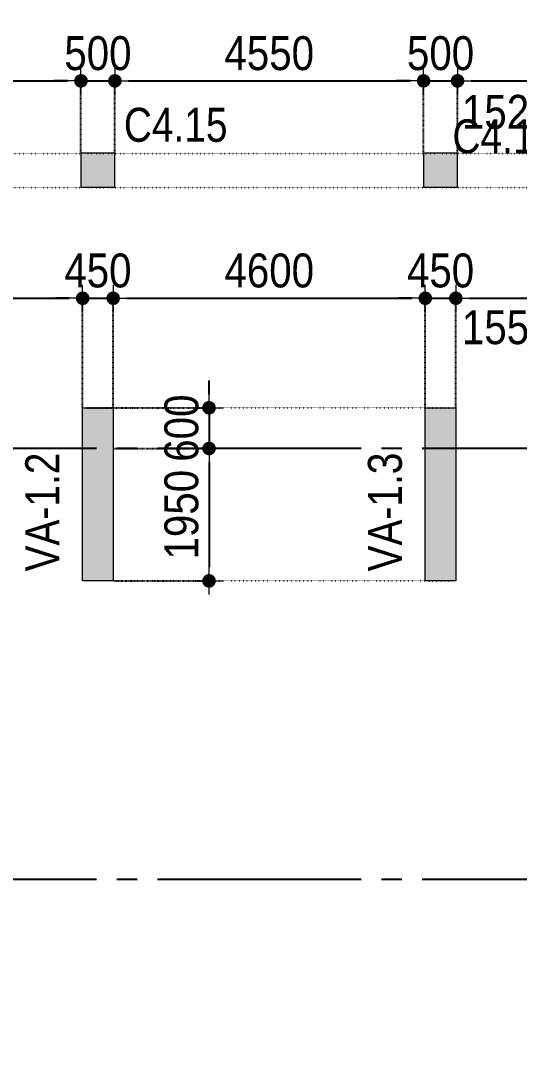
# Model space of a CAD drawing. Header units: millimetres. Extents: x -3973692 to -2843767, y 592734 to 838475.
# Drawn here: x -3944209 to -3936859, y 753305 to 768535 of the extents above; entities that cross this region are included whole.
import ezdxf
from ezdxf.enums import TextEntityAlignment as Align

# ---------------------------------------------------------------- set-up
doc = ezdxf.new("R2010")
doc.units = ezdxf.units.MM
doc.header["$MEASUREMENT"] = 0
doc.header["$PDMODE"] = 3
doc.header["$PDSIZE"] = -20
for name, pattern in [('CHG_XX_Luoi truc$0$MB_Luoi truc$0$Center101', [13, 10, -1, 1, -1]), ('DIVIDE2', [15.875, 6.35, -3.175, 0, -3.175, 0, -3.175]), ('DOT2', [0.125, 0, -0.125]), ('HIDDEN5', [2.8375, 1.25, -1.5875])]:
    doc.linetypes.add(name, pattern=pattern)
doc.layers.get('0').update_dxf_attribs({"lineweight": 9})
doc.layers.get('Defpoints').update_dxf_attribs({"color": 10, "lineweight": 0})
for name, color, linetype, lineweight in [("'S_General_Dim_1", 1, 'Continuous', 18), ("'S_General_Divide_3 Intermediate", 3, 'DIVIDE2', 40), ('CHG_XX_Cot_Ham 2$0$NS-Pier-H2', 150, 'Continuous', 13), ('CHG_XX_Cot_Ham 2$0$NS-Pier-H2 @ 1', 150, 'Continuous', 13), ('CHG_XX_Cot_Ham 2$0$NS-Pier-H2 @ 150 VP1', 150, 'Continuous', 13), ('CHG_XX_Cot_Ham 2$0$NS-Pier-H2 @ 150 VP2', 150, 'Continuous', 13), ('CHG_XX_Cot_Ham 2$0$NS-Pier-H2 @ 150 VP3', 150, 'Continuous', 13), ('CHG_XX_Cot_Ham 2$0$NS-Pier-H2 @ 150 VP4', 150, 'Continuous', 13), ('CHG_XX_Cot_Ham 2$0$NS-Pier-H2 @ 150 VP5', 150, 'Continuous', 13), ('CHG_XX_Cot_Ham 2$0$NS-Pier-H2 @ 150 VP6', 150, 'Continuous', 13), ('CHG_XX_Cot_Ham 2$0$NS-Pier-H2 @ 150 VP7', 150, 'Continuous', 13), ('CHG_XX_Cot_Ham 2$0$NS-Pier-H2 @ 150 VP8', 150, 'Continuous', 13), ('CHG_XX_Cot_Ham 2$0$NS-Pier-H2 @ 150 VP9', 150, 'Continuous', 13), ('CHG_XX_Cot_Ham 2$0$NS-Pier-H2 @ 150 VPModel', 150, 'Continuous', 13), ('TEXT', 7, 'Continuous', 15)]:
    doc.layers.add(name, color=color, linetype=linetype, lineweight=lineweight)
for name, color, linetype, lineweight, plot in [('CHG_XX_Cot_Ham 2$0$NS-Column-H2', 90, 'Continuous', 13, False), ('CHG_XX_Cot_Ham 2$0$NS-Column-H2 @ 1', 90, 'Continuous', 13, False), ('CHG_XX_Cot_Ham 2$0$NS-Column-H2 @ 150 VP1', 90, 'Continuous', 13, False), ('CHG_XX_Cot_Ham 2$0$NS-Column-H2 @ 150 VP2', 90, 'Continuous', 13, False), ('CHG_XX_Cot_Ham 2$0$NS-Column-H2 @ 150 VP3', 90, 'Continuous', 13, False), ('CHG_XX_Cot_Ham 2$0$NS-Column-H2 @ 150 VP4', 90, 'Continuous', 13, False), ('CHG_XX_Cot_Ham 2$0$NS-Column-H2 @ 150 VP5', 90, 'Continuous', 13, False), ('CHG_XX_Cot_Ham 2$0$NS-Column-H2 @ 150 VP6', 90, 'Continuous', 13, False), ('CHG_XX_Cot_Ham 2$0$NS-Column-H2 @ 150 VP7', 90, 'Continuous', 13, False), ('CHG_XX_Cot_Ham 2$0$NS-Column-H2 @ 150 VP8', 90, 'Continuous', 13, False), ('CHG_XX_Cot_Ham 2$0$NS-Column-H2 @ 150 VP9', 90, 'Continuous', 13, False), ('CHG_XX_Cot_Ham 2$0$NS-Column-H2 @ 150 VPModel', 90, 'Continuous', 13, False)]:
    doc.layers.add(name, color=color, linetype=linetype, lineweight=lineweight, plot=plot)
for name, color, linetype in [('CHG_XX_Luoi truc$0$Grid', 34, 'Continuous'), ('CHG_XX_Luoi truc$0$Grid Line', 251, 'CHG_XX_Luoi truc$0$MB_Luoi truc$0$Center101'), ('dim', 1, 'Continuous')]:
    doc.layers.add(name, color=color, linetype=linetype)
doc.styles.add('arial', font='arial.ttf', dxfattribs={"width": 0.85})
doc.styles.add('CHG_XX_Luoi truc$0$MB_Luoi truc$0$Grid A-F$0$VNI-HelveCB', font='')
doc.styles.add('TTP-HelCon', font='')
doc.styles.get('CHG_XX_Luoi truc$0$MB_Luoi truc$0$Grid A-F$0$VNI-HelveCB').set_extended_font_data('VNI-Helve-Condense', bold=True)
doc.styles.get('TTP-HelCon').set_extended_font_data('VNI-Helve-Condense')
doc.dimstyles.new('200', dxfattribs={"dimscale": 200, "dimtxt": 2.5, "dimasz": 1, "dimexe": 0, "dimexo": 0, "dimgap": 0.75, "dimtad": 1, "dimdec": 0, "dimrnd": 10, "dimzin": 9, "dimdsep": 46, "dimtxsty": 'arial', "dimblk1": 'DIMDOT', "dimblk2": 'DIMDOT', "dimsah": 1, "dimcen": 2, "dimdle": 3, "dimclre": 8, "dimclrt": 2, "dimadec": 0, "dimazin": 0, "dimtfac": 1, "dimtdec": 0, "dimtix": 1, "dimtmove": 2, "dimatfit": 3, "dimldrblk": 'DIMPIJL', "dimfxl": 1, "dimtvp": 1.8, "dimtolj": 1, "dimtzin": 0, "dimarcsym": 0})

# ---------------------------------------------------------------- blocks, each defined once
blk = doc.blocks.new('*U3253')
at = {"layer": 'CHG_XX_Cot_Ham 2$0$NS-Pier-H2 @ 1'}
h = blk.add_hatch(color=256, dxfattribs=at)
h.dxf.hatch_style = 1
h.paths.add_polyline_path([(450, 0), (0, 0), (0, -2550), (450, -2550)])
at = {"layer": 'CHG_XX_Cot_Ham 2$0$NS-Pier-H2 @ 150 VP1'}
h = blk.add_hatch(color=256, dxfattribs=at)
h.dxf.hatch_style = 1
h.paths.add_polyline_path([(450, 0), (0, 0), (0, -2550), (450, -2550)])
at = {"layer": 'CHG_XX_Cot_Ham 2$0$NS-Pier-H2 @ 150 VP2'}
h = blk.add_hatch(color=256, dxfattribs=at)
h.dxf.hatch_style = 1
h.paths.add_polyline_path([(450, 0), (0, 0), (0, -2550), (450, -2550)])
at = {"layer": 'CHG_XX_Cot_Ham 2$0$NS-Pier-H2 @ 150 VP3'}
h = blk.add_hatch(color=256, dxfattribs=at)
h.dxf.hatch_style = 1
h.paths.add_polyline_path([(450, 0), (0, 0), (0, -2550), (450, -2550)])
at = {"layer": 'CHG_XX_Cot_Ham 2$0$NS-Pier-H2 @ 150 VP4'}
h = blk.add_hatch(color=256, dxfattribs=at)
h.dxf.hatch_style = 1
h.paths.add_polyline_path([(450, 0), (0, 0), (0, -2550), (450, -2550)])
at = {"layer": 'CHG_XX_Cot_Ham 2$0$NS-Pier-H2 @ 150 VP5'}
h = blk.add_hatch(color=256, dxfattribs=at)
h.dxf.hatch_style = 1
h.paths.add_polyline_path([(450, 0), (0, 0), (0, -2550), (450, -2550)])
at = {"layer": 'CHG_XX_Cot_Ham 2$0$NS-Pier-H2 @ 150 VP6'}
h = blk.add_hatch(color=256, dxfattribs=at)
h.dxf.hatch_style = 1
h.paths.add_polyline_path([(450, 0), (0, 0), (0, -2550), (450, -2550)])
at = {"layer": 'CHG_XX_Cot_Ham 2$0$NS-Pier-H2 @ 150 VP7'}
h = blk.add_hatch(color=256, dxfattribs=at)
h.dxf.hatch_style = 1
h.paths.add_polyline_path([(450, 0), (0, 0), (0, -2550), (450, -2550)])
at = {"layer": 'CHG_XX_Cot_Ham 2$0$NS-Pier-H2 @ 150 VP8'}
h = blk.add_hatch(color=256, dxfattribs=at)
h.dxf.hatch_style = 1
h.paths.add_polyline_path([(450, 0), (0, 0), (0, -2550), (450, -2550)])
at = {"layer": 'CHG_XX_Cot_Ham 2$0$NS-Pier-H2 @ 150 VP9'}
h = blk.add_hatch(color=256, dxfattribs=at)
h.dxf.hatch_style = 1
h.paths.add_polyline_path([(450, 0), (0, 0), (0, -2550), (450, -2550)])
at = {"layer": 'CHG_XX_Cot_Ham 2$0$NS-Pier-H2 @ 150 VPModel'}
h = blk.add_hatch(color=256, dxfattribs=at)
h.dxf.hatch_style = 1
h.paths.add_polyline_path([(450, 0), (0, 0), (0, -2550), (450, -2550)])
blk = doc.blocks.new('CHG_XX_Cot_Ham 2$0$Block A_C450x2250')
at = {"layer": 'CHG_XX_Cot_Ham 2$0$NS-Pier-H2'}
blk.add_lwpolyline([(450, -2550), (0, -2550), (0, 0), (450, 0)], close=True, dxfattribs=at)
blk.add_blockref('*U3253', (0, 0), dxfattribs=at)
blk = doc.blocks.new('*U3255')
at = {"layer": 'CHG_XX_Cot_Ham 2$0$NS-Column-H2 @ 1'}
h = blk.add_hatch(color=256, dxfattribs=at)
h.dxf.hatch_style = 1
h.paths.add_polyline_path([(-250, -250), (-250, 250), (250, 250), (250, -250)])
at = {"layer": 'CHG_XX_Cot_Ham 2$0$NS-Column-H2 @ 150 VP1'}
h = blk.add_hatch(color=256, dxfattribs=at)
h.dxf.hatch_style = 1
h.paths.add_polyline_path([(-250, -250), (-250, 250), (250, 250), (250, -250)])
at = {"layer": 'CHG_XX_Cot_Ham 2$0$NS-Column-H2 @ 150 VP2'}
h = blk.add_hatch(color=256, dxfattribs=at)
h.dxf.hatch_style = 1
h.paths.add_polyline_path([(-250, -250), (-250, 250), (250, 250), (250, -250)])
at = {"layer": 'CHG_XX_Cot_Ham 2$0$NS-Column-H2 @ 150 VP3'}
h = blk.add_hatch(color=256, dxfattribs=at)
h.dxf.hatch_style = 1
h.paths.add_polyline_path([(-250, -250), (-250, 250), (250, 250), (250, -250)])
at = {"layer": 'CHG_XX_Cot_Ham 2$0$NS-Column-H2 @ 150 VP4'}
h = blk.add_hatch(color=256, dxfattribs=at)
h.dxf.hatch_style = 1
h.paths.add_polyline_path([(-250, -250), (-250, 250), (250, 250), (250, -250)])
at = {"layer": 'CHG_XX_Cot_Ham 2$0$NS-Column-H2 @ 150 VP5'}
h = blk.add_hatch(color=256, dxfattribs=at)
h.dxf.hatch_style = 1
h.paths.add_polyline_path([(-250, -250), (-250, 250), (250, 250), (250, -250)])
at = {"layer": 'CHG_XX_Cot_Ham 2$0$NS-Column-H2 @ 150 VP6'}
h = blk.add_hatch(color=256, dxfattribs=at)
h.dxf.hatch_style = 1
h.paths.add_polyline_path([(-250, -250), (-250, 250), (250, 250), (250, -250)])
at = {"layer": 'CHG_XX_Cot_Ham 2$0$NS-Column-H2 @ 150 VP7'}
h = blk.add_hatch(color=256, dxfattribs=at)
h.dxf.hatch_style = 1
h.paths.add_polyline_path([(-250, -250), (-250, 250), (250, 250), (250, -250)])
at = {"layer": 'CHG_XX_Cot_Ham 2$0$NS-Column-H2 @ 150 VP8'}
h = blk.add_hatch(color=256, dxfattribs=at)
h.dxf.hatch_style = 1
h.paths.add_polyline_path([(-250, -250), (-250, 250), (250, 250), (250, -250)])
at = {"layer": 'CHG_XX_Cot_Ham 2$0$NS-Column-H2 @ 150 VP9'}
h = blk.add_hatch(color=256, dxfattribs=at)
h.dxf.hatch_style = 1
h.paths.add_polyline_path([(-250, -250), (-250, 250), (250, 250), (250, -250)])
at = {"layer": 'CHG_XX_Cot_Ham 2$0$NS-Column-H2 @ 150 VPModel'}
h = blk.add_hatch(color=256, dxfattribs=at)
h.dxf.hatch_style = 1
h.paths.add_polyline_path([(-250, -250), (-250, 250), (250, 250), (250, -250)])
blk = doc.blocks.new('CHG_XX_Cot_Ham 2$0$500x500')
at = {"layer": 'CHG_XX_Cot_Ham 2$0$NS-Column-H2'}
blk.add_lwpolyline([(250, -250), (250, 250), (-250, 250), (-250, -250)], close=True, dxfattribs=at)
blk.add_blockref('*U3255', (0, 0), dxfattribs=at)
blk = doc.blocks.new('*U2843')
at = {"layer": 'CHG_XX_Luoi truc$0$Grid Line'}
blk.add_line((0, 0), (0, 438), dxfattribs=at)
at = {"layer": 'CHG_XX_Luoi truc$0$Grid', "lineweight": -2, "style": 'CHG_XX_Luoi truc$0$MB_Luoi truc$0$Grid A-F$0$VNI-HelveCB'}
for tag, p in [('GRIDSUB', (0, 447)), ('GRID', (0, -9))]:
    blk.add_attdef(tag, text='', height=5, dxfattribs=at).set_placement(p, align=Align.MIDDLE)
blk = doc.blocks.new('CHG_XX_Luoi truc')
at = {"layer": 'CHG_XX_Luoi truc$0$Grid', "xscale": 300.0000000000013, "yscale": 300.0000000000013, "zscale": 300.0000000000013, "rotation": 90}
for p in [(110703, 152250), (110703, 145900)]:
    blk.add_blockref('*U2843', p, dxfattribs=at)
blk = doc.blocks.new('CHG_XX_Cot_Ham 2')
at = {"layer": 'CHG_XX_Cot_Ham 2$0$NS-Pier-H2'}
h = blk.add_hatch(color=256, dxfattribs=at)
h.dxf.hatch_style = 1
h.paths.add_polyline_path([(99639.2, 163400), (-10900, 163400), (-10900, 85450), (-300, 85450), (-300, 84050), (32350, 84050), (32350, -9000), (103575.5, -9000), (106050, -6022), (106050, 158254.3)])
h.paths.add_polyline_path([(99533.7, 163100), (105750, 158110.4), (105750, 90450), (105650, 90450), (105750, 90450), (105750, 13850), (105750, 13722.3), (105750, -5913.6), (103434.7, -8700), (93599.8, -8700), (93299.8, -8700), (32650, -8700), (32650, 84350), (0, 84350), (0, 85750), (-10600, 85750), (-10600, 163100), (93600, 163100)], flags=16)
at = {"layer": 'CHG_XX_Cot_Ham 2$0$NS-Column-H2'}
for p in [(5425, 156350), (10475, 156350)]:
    blk.add_blockref('CHG_XX_Cot_Ham 2$0$500x500', p, dxfattribs=at)
at = {"layer": 'CHG_XX_Cot_Ham 2$0$NS-Pier-H2'}
for name, p in [('CHG_XX_Luoi truc', (0, 0)), ('CHG_XX_Cot_Ham 2$0$Block A_C450x2250', (5200, 152850)), ('CHG_XX_Cot_Ham 2$0$Block A_C450x2250', (10250, 152850))]:
    blk.add_blockref(name, p, dxfattribs=at)
blk = doc.blocks.new('a')
at = {"layer": 'TEXT', "color": 3, "style": 'TTP-HelCon'}
for s, p in [('VA-1.2', (4855, -1811)), ('VA-1.3', (9905, -1811))]:
    blk.add_text(s, height=500, rotation=90, dxfattribs=at).set_placement(p)
blk = doc.blocks.new('DIMDOT')
for p, q in [((0, -1), (0, 1)), ((1, 0), (-1, 0))]:
    blk.add_line(p, q)
at = {"const_width": 0.5}
blk.add_lwpolyline([(-0.25, 0, 1), (0.25, 0, 1)], format="xyb", close=True, dxfattribs=at)
blk = doc.blocks.new('*D1314')
at = {"layer": "'S_General_Dim_1", "color": 8, "linetype": 'HIDDEN5', "lineweight": -2, "transparency": 16777216}
for p, q in [((-3948045, 762831), (-3948045, 764445)), ((-3943295, 762831), (-3943295, 764445))]:
    blk.add_line(p, q, dxfattribs=at)
at = {"layer": "'S_General_Dim_1", "color": 0, "lineweight": -2, "transparency": 16777216}
blk.add_line((-3947845, 764445), (-3943495, 764445), dxfattribs=at)
at = {"layer": 'Defpoints', "color": 0, "transparency": 16777216}
for p in [(-3943295, 764445), (-3948045, 762831), (-3943295, 762831)]:
    blk.add_point(p, dxfattribs=at)
at = {"layer": "'S_General_Dim_1", "color": 0, "lineweight": -2, "transparency": 16777216, "xscale": 200, "yscale": 200, "zscale": 200, "rotation": 180}
blk.add_blockref('DIMDOT', (-3948045, 764445), dxfattribs=at)
at = {"layer": "'S_General_Dim_1", "color": 0, "lineweight": -2, "transparency": 16777216, "xscale": 200, "yscale": 200, "zscale": 200}
blk.add_blockref('DIMDOT', (-3943295, 764445), dxfattribs=at)
at = {"layer": "'S_General_Dim_1", "color": 2, "transparency": 16777216, "insert": (-3945670, 764851), "char_height": 500, "attachment_point": 5, "style": 'arial'}
blk.add_mtext('\\A1;4750', dxfattribs=at)
blk = doc.blocks.new('DIMPIJL')
at = {"linetype": 'ByBlock'}
blk.add_solid([(-2.5, 0.417), (-2.5, -0.417), (0, 0)], dxfattribs=at)
blk = doc.blocks.new('*D1315')
at = {"layer": "'S_General_Dim_1", "color": 0, "lineweight": -2, "transparency": 16777216}
for p, q in [((-3943495, 764445), (-3943695, 764445)), ((-3943295, 764445), (-3942845, 764445)), ((-3942645, 764445), (-3942445, 764445))]:
    blk.add_line(p, q, dxfattribs=at)
at = {"layer": "'S_General_Dim_1", "color": 8, "linetype": 'HIDDEN5', "lineweight": -2, "transparency": 16777216}
for p, q in [((-3943295, 762831), (-3943295, 764445)), ((-3942845, 762831), (-3942845, 764445))]:
    blk.add_line(p, q, dxfattribs=at)
at = {"layer": 'Defpoints', "color": 0, "transparency": 16777216}
for p in [(-3942845, 764445), (-3943295, 762831), (-3942845, 762831)]:
    blk.add_point(p, dxfattribs=at)
at = {"layer": "'S_General_Dim_1", "color": 0, "lineweight": -2, "transparency": 16777216, "xscale": 200, "yscale": 200, "zscale": 200}
blk.add_blockref('DIMDOT', (-3943295, 764445), dxfattribs=at)
at = {"layer": "'S_General_Dim_1", "color": 0, "lineweight": -2, "transparency": 16777216, "xscale": 200, "yscale": 200, "zscale": 200, "rotation": 180}
blk.add_blockref('DIMDOT', (-3942845, 764445), dxfattribs=at)
at = {"layer": "'S_General_Dim_1", "color": 2, "transparency": 16777216, "insert": (-3943070, 764851), "char_height": 500, "attachment_point": 5, "style": 'arial'}
blk.add_mtext('\\A1;450', dxfattribs=at)
blk = doc.blocks.new('*D1316')
at = {"layer": "'S_General_Dim_1", "color": 8, "linetype": 'HIDDEN5', "lineweight": -2, "transparency": 16777216}
for p, q in [((-3942845, 762831), (-3942845, 764445)), ((-3938245, 762831), (-3938245, 764445))]:
    blk.add_line(p, q, dxfattribs=at)
at = {"layer": "'S_General_Dim_1", "color": 0, "lineweight": -2, "transparency": 16777216}
blk.add_line((-3942645, 764445), (-3938445, 764445), dxfattribs=at)
at = {"layer": 'Defpoints', "color": 0, "transparency": 16777216}
for p in [(-3938245, 764445), (-3942845, 762831), (-3938245, 762831)]:
    blk.add_point(p, dxfattribs=at)
at = {"layer": "'S_General_Dim_1", "color": 0, "lineweight": -2, "transparency": 16777216, "xscale": 200, "yscale": 200, "zscale": 200, "rotation": 180}
blk.add_blockref('DIMDOT', (-3942845, 764445), dxfattribs=at)
at = {"layer": "'S_General_Dim_1", "color": 0, "lineweight": -2, "transparency": 16777216, "xscale": 200, "yscale": 200, "zscale": 200}
blk.add_blockref('DIMDOT', (-3938245, 764445), dxfattribs=at)
at = {"layer": "'S_General_Dim_1", "color": 2, "transparency": 16777216, "insert": (-3940545, 764851), "char_height": 500, "attachment_point": 5, "style": 'arial'}
blk.add_mtext('\\A1;4600', dxfattribs=at)
blk = doc.blocks.new('*D1317')
at = {"layer": "'S_General_Dim_1", "color": 0, "lineweight": -2, "transparency": 16777216}
for p, q in [((-3938445, 764445), (-3938645, 764445)), ((-3938245, 764445), (-3937795, 764445)), ((-3937595, 764445), (-3937395, 764445))]:
    blk.add_line(p, q, dxfattribs=at)
at = {"layer": "'S_General_Dim_1", "color": 8, "linetype": 'HIDDEN5', "lineweight": -2, "transparency": 16777216}
for p, q in [((-3938245, 762831), (-3938245, 764445)), ((-3937795, 762831), (-3937795, 764445))]:
    blk.add_line(p, q, dxfattribs=at)
at = {"layer": 'Defpoints', "color": 0, "transparency": 16777216}
for p in [(-3937795, 764445), (-3938245, 762831), (-3937795, 762831)]:
    blk.add_point(p, dxfattribs=at)
at = {"layer": "'S_General_Dim_1", "color": 0, "lineweight": -2, "transparency": 16777216, "xscale": 200, "yscale": 200, "zscale": 200}
blk.add_blockref('DIMDOT', (-3938245, 764445), dxfattribs=at)
at = {"layer": "'S_General_Dim_1", "color": 0, "lineweight": -2, "transparency": 16777216, "xscale": 200, "yscale": 200, "zscale": 200, "rotation": 180}
blk.add_blockref('DIMDOT', (-3937795, 764445), dxfattribs=at)
at = {"layer": "'S_General_Dim_1", "color": 2, "transparency": 16777216, "insert": (-3938020, 764851), "char_height": 500, "attachment_point": 5, "style": 'arial'}
blk.add_mtext('\\A1;450', dxfattribs=at)
blk = doc.blocks.new('*D1318')
at = {"layer": "'S_General_Dim_1", "color": 8, "linetype": 'HIDDEN5', "lineweight": -2, "transparency": 16777216}
for p, q in [((-3937795, 762831), (-3937795, 764445)), ((-3936245, 762831), (-3936245, 764445))]:
    blk.add_line(p, q, dxfattribs=at)
at = {"layer": "'S_General_Dim_1", "color": 0, "lineweight": -2, "transparency": 16777216}
blk.add_line((-3937595, 764445), (-3936445, 764445), dxfattribs=at)
at = {"layer": 'Defpoints', "color": 0, "transparency": 16777216}
for p in [(-3936245, 764445), (-3937795, 762831), (-3936245, 762831)]:
    blk.add_point(p, dxfattribs=at)
at = {"layer": "'S_General_Dim_1", "color": 0, "lineweight": -2, "transparency": 16777216, "xscale": 200, "yscale": 200, "zscale": 200, "rotation": 180}
blk.add_blockref('DIMDOT', (-3937795, 764445), dxfattribs=at)
at = {"layer": "'S_General_Dim_1", "color": 0, "lineweight": -2, "transparency": 16777216, "xscale": 200, "yscale": 200, "zscale": 200}
blk.add_blockref('DIMDOT', (-3936245, 764445), dxfattribs=at)
at = {"layer": "'S_General_Dim_1", "color": 2, "transparency": 16777216, "insert": (-3937045, 764015), "char_height": 500, "attachment_point": 5, "style": 'arial'}
blk.add_mtext('\\A1;1550', dxfattribs=at)
blk = doc.blocks.new('*D1341')
at = {"layer": "'S_General_Dim_1", "color": 0, "lineweight": -2, "transparency": 16777216}
for p, q in [((-3941432, 763031), (-3941432, 763231)), ((-3941432, 762831), (-3941432, 762231)), ((-3941432, 762031), (-3941432, 761831))]:
    blk.add_line(p, q, dxfattribs=at)
at = {"layer": "'S_General_Dim_1", "color": 8, "linetype": 'HIDDEN5', "lineweight": -2, "transparency": 16777216}
for p, q in [((-3943245, 762831), (-3941432, 762831)), ((-3942845, 762231), (-3941432, 762231))]:
    blk.add_line(p, q, dxfattribs=at)
at = {"layer": 'Defpoints', "color": 0, "transparency": 16777216}
for p in [(-3943245, 762831), (-3942845, 762231), (-3941432, 762231)]:
    blk.add_point(p, dxfattribs=at)
at = {"layer": "'S_General_Dim_1", "color": 0, "lineweight": -2, "transparency": 16777216, "xscale": 200, "yscale": 200, "zscale": 200}
for p, rotation in [((-3941432, 762831), 270), ((-3941432, 762231), 90)]:
    blk.add_blockref('DIMDOT', p, dxfattribs=dict(at, rotation=rotation))
at = {"layer": "'S_General_Dim_1", "color": 2, "transparency": 16777216, "insert": (-3941837, 762531), "char_height": 500, "attachment_point": 5, "rotation": 90, "style": 'arial'}
blk.add_mtext('\\A1;600', dxfattribs=at)
blk = doc.blocks.new('*D1342')
at = {"layer": "'S_General_Dim_1", "color": 8, "linetype": 'HIDDEN5', "lineweight": -2, "transparency": 16777216}
for p, q in [((-3942845, 762231), (-3941432, 762231)), ((-3942845, 760281), (-3941432, 760281))]:
    blk.add_line(p, q, dxfattribs=at)
at = {"layer": "'S_General_Dim_1", "color": 0, "lineweight": -2, "transparency": 16777216}
blk.add_line((-3941432, 762031), (-3941432, 760481), dxfattribs=at)
at = {"layer": 'Defpoints', "color": 0, "transparency": 16777216}
for p in [(-3942845, 762231), (-3942845, 760281), (-3941432, 760281)]:
    blk.add_point(p, dxfattribs=at)
at = {"layer": "'S_General_Dim_1", "color": 0, "lineweight": -2, "transparency": 16777216, "xscale": 200, "yscale": 200, "zscale": 200}
for p, rotation in [((-3941432, 762231), 90), ((-3941432, 760281), 270)]:
    blk.add_blockref('DIMDOT', p, dxfattribs=dict(at, rotation=rotation))
at = {"layer": "'S_General_Dim_1", "color": 2, "transparency": 16777216, "insert": (-3941837, 761256), "char_height": 500, "attachment_point": 5, "rotation": 90, "style": 'arial'}
blk.add_mtext('\\A1;1950', dxfattribs=at)
blk = doc.blocks.new('PODIUM')
at = {"layer": 'TEXT', "color": 6, "style": 'TTP-HelCon'}
for s, p in [('C4.15', (-71639, 90625)), ('C4.16', (-66796, 90455))]:
    blk.add_text(s, height=500, dxfattribs=at).set_placement(p)
blk = doc.blocks.new('*D2427')
at = {"layer": "'S_General_Dim_1", "color": 8, "linetype": 'HIDDEN5', "lineweight": -2, "transparency": 16777216}
for p, q in [((-3947995, 766581), (-3947995, 767648)), ((-3943320, 766579), (-3943320, 767648))]:
    blk.add_line(p, q, dxfattribs=at)
at = {"layer": "'S_General_Dim_1", "color": 0, "lineweight": -2, "transparency": 16777216}
blk.add_line((-3947795, 767648), (-3943520, 767648), dxfattribs=at)
at = {"layer": 'Defpoints', "color": 0, "transparency": 16777216}
for p in [(-3943320, 767648), (-3947995, 766581), (-3943320, 766579)]:
    blk.add_point(p, dxfattribs=at)
at = {"layer": "'S_General_Dim_1", "color": 0, "lineweight": -2, "transparency": 16777216, "xscale": 200, "yscale": 200, "zscale": 200, "rotation": 180}
blk.add_blockref('DIMDOT', (-3947995, 767648), dxfattribs=at)
at = {"layer": "'S_General_Dim_1", "color": 0, "lineweight": -2, "transparency": 16777216, "xscale": 200, "yscale": 200, "zscale": 200}
blk.add_blockref('DIMDOT', (-3943320, 767648), dxfattribs=at)
at = {"layer": "'S_General_Dim_1", "color": 2, "transparency": 16777216, "insert": (-3945658, 768053), "char_height": 500, "attachment_point": 5, "style": 'arial'}
blk.add_mtext('\\A1;4680', dxfattribs=at)
blk = doc.blocks.new('*D2428')
at = {"layer": "'S_General_Dim_1", "color": 0, "lineweight": -2, "transparency": 16777216}
for p, q in [((-3943520, 767648), (-3943720, 767648)), ((-3943320, 767648), (-3942820, 767648)), ((-3942620, 767648), (-3942420, 767648))]:
    blk.add_line(p, q, dxfattribs=at)
at = {"layer": "'S_General_Dim_1", "color": 8, "linetype": 'HIDDEN5', "lineweight": -2, "transparency": 16777216}
for p, q in [((-3943320, 766579), (-3943320, 767648)), ((-3942820, 766579), (-3942820, 767648))]:
    blk.add_line(p, q, dxfattribs=at)
at = {"layer": 'Defpoints', "color": 0, "transparency": 16777216}
for p in [(-3942820, 767648), (-3943320, 766579), (-3942820, 766579)]:
    blk.add_point(p, dxfattribs=at)
at = {"layer": "'S_General_Dim_1", "color": 0, "lineweight": -2, "transparency": 16777216, "xscale": 200, "yscale": 200, "zscale": 200}
blk.add_blockref('DIMDOT', (-3943320, 767648), dxfattribs=at)
at = {"layer": "'S_General_Dim_1", "color": 0, "lineweight": -2, "transparency": 16777216, "xscale": 200, "yscale": 200, "zscale": 200, "rotation": 180}
blk.add_blockref('DIMDOT', (-3942820, 767648), dxfattribs=at)
at = {"layer": "'S_General_Dim_1", "color": 2, "transparency": 16777216, "insert": (-3943070, 768053), "char_height": 500, "attachment_point": 5, "style": 'arial'}
blk.add_mtext('\\A1;500', dxfattribs=at)
blk = doc.blocks.new('*D2429')
at = {"layer": "'S_General_Dim_1", "color": 8, "linetype": 'HIDDEN5', "lineweight": -2, "transparency": 16777216}
for p, q in [((-3942820, 766579), (-3942820, 767648)), ((-3938270, 766581), (-3938270, 767648))]:
    blk.add_line(p, q, dxfattribs=at)
at = {"layer": "'S_General_Dim_1", "color": 0, "lineweight": -2, "transparency": 16777216}
blk.add_line((-3942620, 767648), (-3938470, 767648), dxfattribs=at)
at = {"layer": 'Defpoints', "color": 0, "transparency": 16777216}
for p in [(-3938270, 767648), (-3942820, 766579), (-3938270, 766581)]:
    blk.add_point(p, dxfattribs=at)
at = {"layer": "'S_General_Dim_1", "color": 0, "lineweight": -2, "transparency": 16777216, "xscale": 200, "yscale": 200, "zscale": 200, "rotation": 180}
blk.add_blockref('DIMDOT', (-3942820, 767648), dxfattribs=at)
at = {"layer": "'S_General_Dim_1", "color": 0, "lineweight": -2, "transparency": 16777216, "xscale": 200, "yscale": 200, "zscale": 200}
blk.add_blockref('DIMDOT', (-3938270, 767648), dxfattribs=at)
at = {"layer": "'S_General_Dim_1", "color": 2, "transparency": 16777216, "insert": (-3940545, 768053), "char_height": 500, "attachment_point": 5, "style": 'arial'}
blk.add_mtext('\\A1;4550', dxfattribs=at)
blk = doc.blocks.new('*D2430')
at = {"layer": "'S_General_Dim_1", "color": 0, "lineweight": -2, "transparency": 16777216}
for p, q in [((-3938470, 767648), (-3938670, 767648)), ((-3938270, 767648), (-3937770, 767648)), ((-3937570, 767648), (-3937370, 767648))]:
    blk.add_line(p, q, dxfattribs=at)
at = {"layer": "'S_General_Dim_1", "color": 8, "linetype": 'HIDDEN5', "lineweight": -2, "transparency": 16777216}
for p, q in [((-3938270, 766581), (-3938270, 767648)), ((-3937770, 766579), (-3937770, 767648))]:
    blk.add_line(p, q, dxfattribs=at)
at = {"layer": 'Defpoints', "color": 0, "transparency": 16777216}
for p in [(-3937770, 767648), (-3938270, 766581), (-3937770, 766579)]:
    blk.add_point(p, dxfattribs=at)
at = {"layer": "'S_General_Dim_1", "color": 0, "lineweight": -2, "transparency": 16777216, "xscale": 200, "yscale": 200, "zscale": 200}
blk.add_blockref('DIMDOT', (-3938270, 767648), dxfattribs=at)
at = {"layer": "'S_General_Dim_1", "color": 0, "lineweight": -2, "transparency": 16777216, "xscale": 200, "yscale": 200, "zscale": 200, "rotation": 180}
blk.add_blockref('DIMDOT', (-3937770, 767648), dxfattribs=at)
at = {"layer": "'S_General_Dim_1", "color": 2, "transparency": 16777216, "insert": (-3938020, 768053), "char_height": 500, "attachment_point": 5, "style": 'arial'}
blk.add_mtext('\\A1;500', dxfattribs=at)
blk = doc.blocks.new('*D2431')
at = {"layer": "'S_General_Dim_1", "color": 8, "linetype": 'HIDDEN5', "lineweight": -2, "transparency": 16777216}
for p, q in [((-3937770, 766579), (-3937770, 767648)), ((-3936245, 766581), (-3936245, 767648))]:
    blk.add_line(p, q, dxfattribs=at)
at = {"layer": "'S_General_Dim_1", "color": 0, "lineweight": -2, "transparency": 16777216}
blk.add_line((-3937570, 767648), (-3936445, 767648), dxfattribs=at)
at = {"layer": 'Defpoints', "color": 0, "transparency": 16777216}
for p in [(-3936245, 767648), (-3937770, 766579), (-3936245, 766581)]:
    blk.add_point(p, dxfattribs=at)
at = {"layer": "'S_General_Dim_1", "color": 0, "lineweight": -2, "transparency": 16777216, "xscale": 200, "yscale": 200, "zscale": 200, "rotation": 180}
blk.add_blockref('DIMDOT', (-3937770, 767648), dxfattribs=at)
at = {"layer": "'S_General_Dim_1", "color": 0, "lineweight": -2, "transparency": 16777216, "xscale": 200, "yscale": 200, "zscale": 200}
blk.add_blockref('DIMDOT', (-3936245, 767648), dxfattribs=at)
at = {"layer": "'S_General_Dim_1", "color": 2, "transparency": 16777216, "insert": (-3937045, 767188), "char_height": 500, "attachment_point": 5, "style": 'arial'}
blk.add_mtext('\\A1;1520', dxfattribs=at)

msp = doc.modelspace()

# ---------------------------------------------------------------- linework, layer by layer
at = {"layer": 'dim', "linetype": 'DOT2', "ltscale": 10}
for p, q in [((-3952045.2, 766578.9), (-3850468, 766578.1)), ((-3952045.2, 766078.9), (-3850468, 766078.1)), ((-3942845.2, 762831), (-3937845.2, 762831)), ((-3942845.2, 760281), (-3937845.2, 760281))]:
    msp.add_line(p, q, dxfattribs=at)

# ---------------------------------------------------------------- block references
at = {"layer": "'S_General_Divide_3 Intermediate"}
for name, p in [('CHG_XX_Cot_Ham 2', (-3948495.2, 609981)), ('a', (-3948495.2, 762231))]:
    msp.add_blockref(name, p, dxfattribs=at)
at = {"layer": 'TEXT'}
msp.add_blockref('PODIUM', (-3871048.8, 676125.7), dxfattribs=at)

# ---------------------------------------------------------------- dimensions: what is measured, and where the dimension line sits
at = {"layer": "'S_General_Dim_1"}
for base, p1, p2, picture, middle in [((-3943320.2, 767648), (-3947995.2, 766581), (-3943320.2, 766578.8), '*D2427', (-3945657.7, 768053.3)), ((-3942820.2, 767648), (-3943320.2, 766578.8), (-3942820.2, 766578.8), '*D2428', (-3943070.2, 768053.3)), ((-3938270.2, 767648), (-3942820.2, 766578.8), (-3938270.2, 766581), '*D2429', (-3940545.2, 768053.3)), ((-3937770.2, 767648), (-3938270.2, 766581), (-3937770.2, 766578.8), '*D2430', (-3938020.2, 768053.3)), ((-3943295.2, 764445.5), (-3948045.2, 762831), (-3943295.2, 762831), '*D1314', (-3945670.2, 764850.8)), ((-3942845.2, 764445.5), (-3943295.2, 762831), (-3942845.2, 762831), '*D1315', (-3943070.2, 764850.8)), ((-3938245.2, 764445.5), (-3942845.2, 762831), (-3938245.2, 762831), '*D1316', (-3940545.2, 764850.8)), ((-3937795.2, 764445.5), (-3938245.2, 762831), (-3937795.2, 762831), '*D1317', (-3938020.2, 764850.8))]:
    dim = msp.add_linear_dim(base=base, p1=p1, p2=p2, dimstyle='200', dxfattribs=at)
    dim.commit()
    dim.dimension.update_dxf_attribs({"geometry": picture, "text_midpoint": middle})
for base, p1, p2, picture, middle in [((-3936245.2, 767648), (-3937770.2, 766578.8), (-3936245.2, 766581), '*D2431', (-3937045.2, 767187.8)), ((-3936245.2, 764445.5), (-3937795.2, 762831), (-3936245.2, 762831), '*D1318', (-3937045.2, 764015.3))]:
    dim = msp.add_linear_dim(base=base, p1=p1, p2=p2, dimstyle='200', dxfattribs=at)
    dim.commit()
    dim.dimension.update_dxf_attribs({"geometry": picture, "text_midpoint": middle, "dimtype": 160})
for base, p1, p2, picture, middle in [((-3941431.6, 762231), (-3943245.2, 762831), (-3942845.2, 762231), '*D1341', (-3941836.9, 762531)), ((-3941431.6, 760281), (-3942845.2, 762231), (-3942845.2, 760281), '*D1342', (-3941836.9, 761256))]:
    dim = msp.add_linear_dim(base=base, p1=p1, p2=p2, angle=90, dimstyle='200', dxfattribs=at)
    dim.commit()
    dim.dimension.update_dxf_attribs({"geometry": picture, "text_midpoint": middle})

doc.saveas('drawing.dxf')
